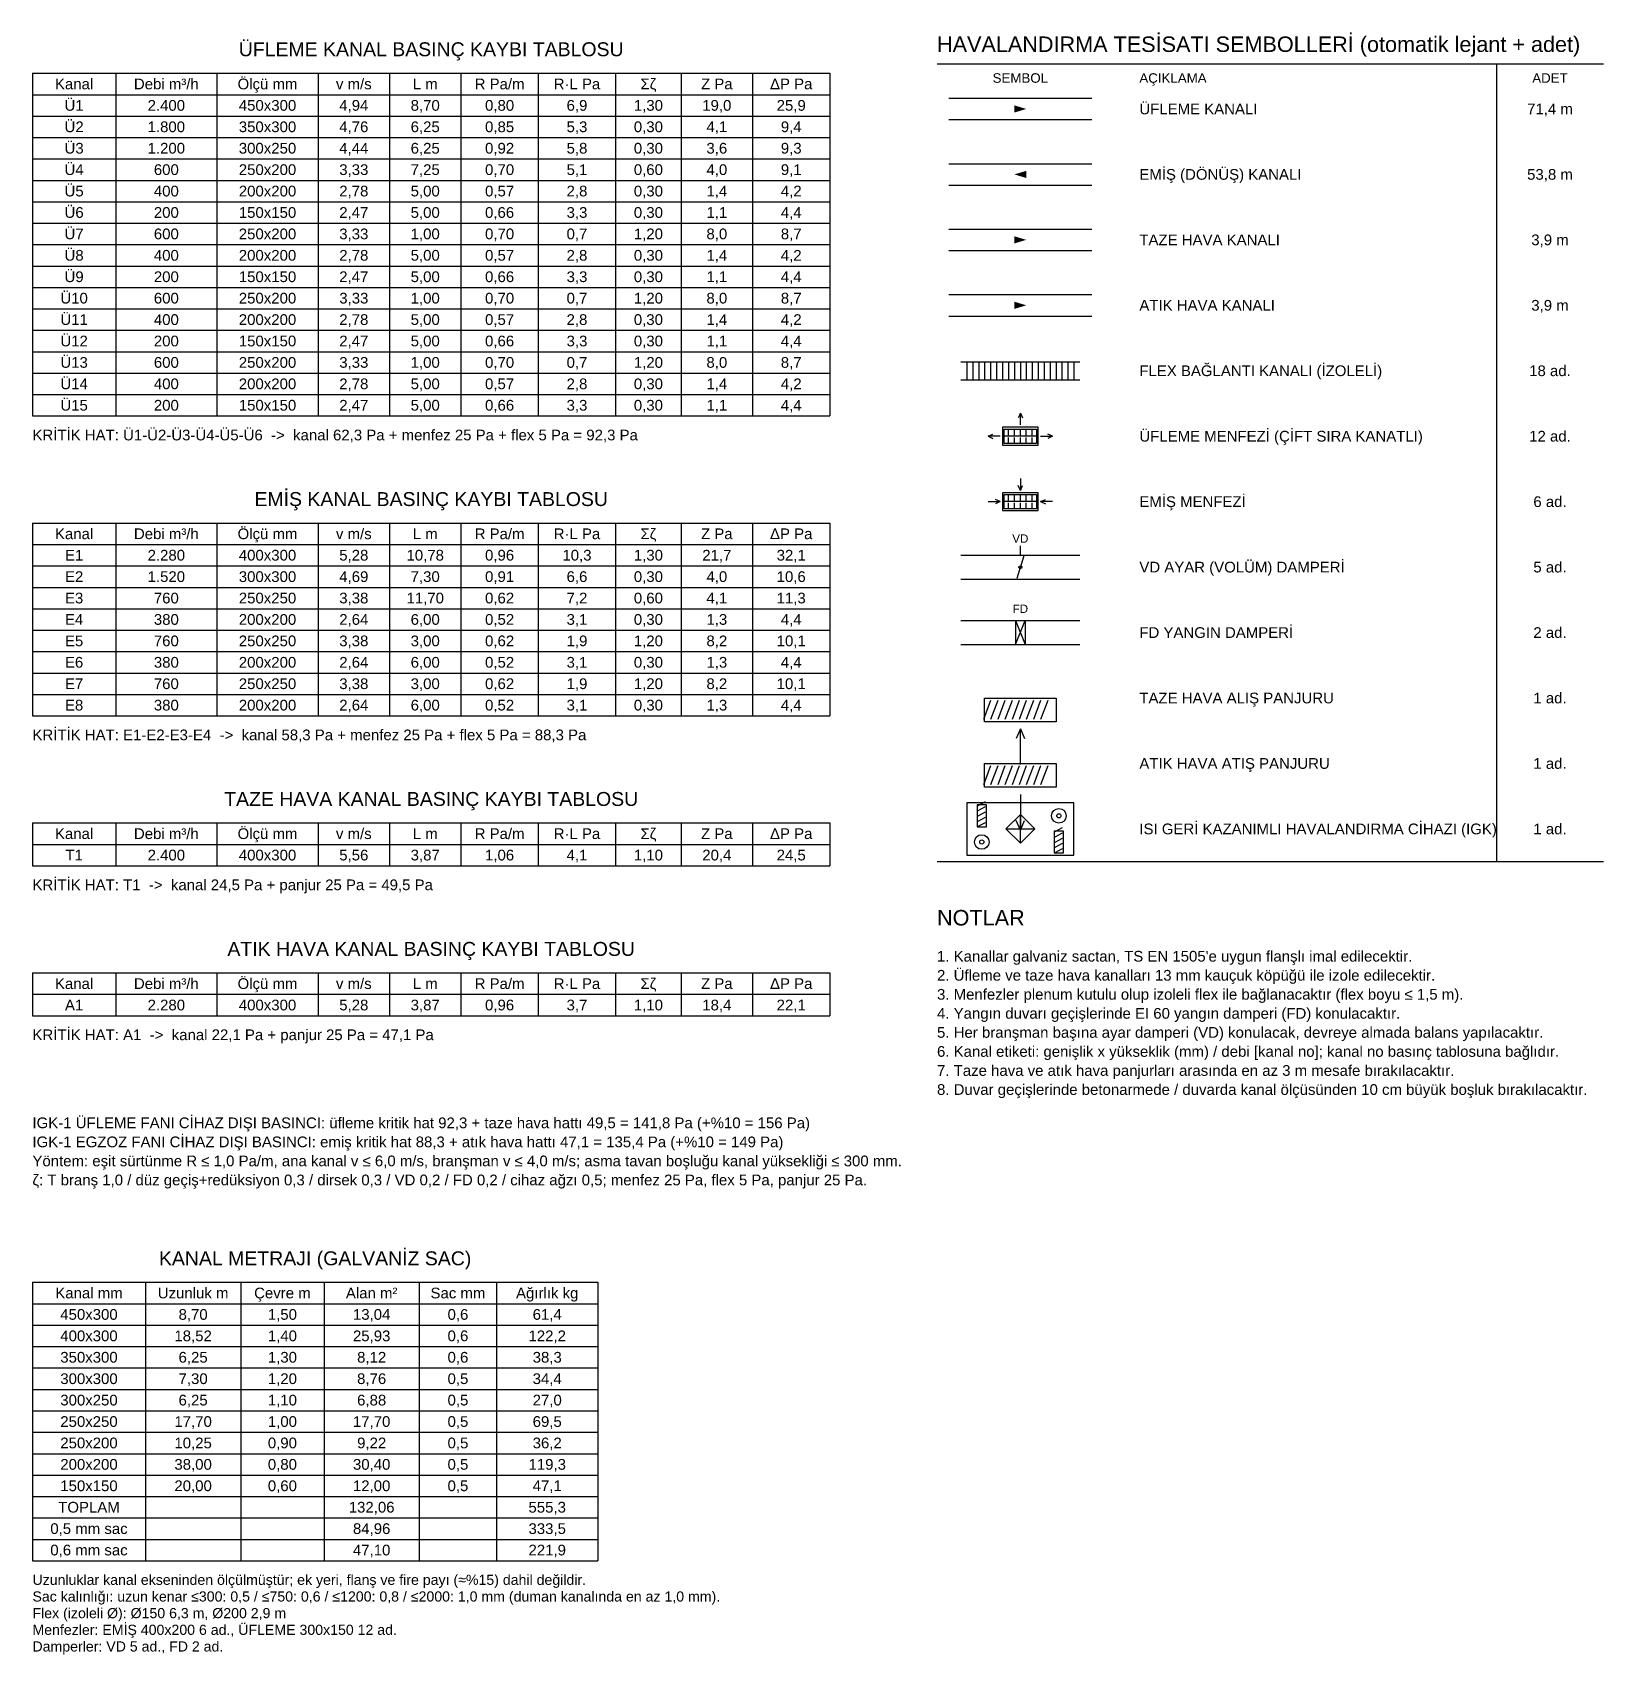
# Model space of a CAD drawing. Header units: centimetres. Extents: x -574 to 4095, y -141 to 1658.
# Drawn here: x 2775 to 4095, y 236 to 1599 of the extents above; entities that cross this region are included whole.
import ezdxf
from ezdxf.enums import TextEntityAlignment as Align

# ---------------------------------------------------------------- set-up
doc = ezdxf.new("R2010")
doc.units = ezdxf.units.CM
for name, color, linetype in [('ROTAS-ATIK-HAVA-KANALI', 6, 'Continuous'), ('ROTAS-DAMPER', 7, 'Continuous'), ('ROTAS-EMIS-KANALI', 4, 'Continuous'), ('ROTAS-FLEX', 8, 'Continuous'), ('ROTAS-HAVALANDIRMA-CIHAZ', 135, 'Continuous'), ('ROTAS-HESAP', 1, 'Continuous'), ('ROTAS-KANAL-OK', 7, 'Continuous'), ('ROTAS-MENFEZ', 7, 'Continuous'), ('ROTAS-TABLO', 7, 'Continuous'), ('ROTAS-TAZE-HAVA-KANALI', 3, 'Continuous'), ('ROTAS-TES-NOT', 7, 'Continuous'), ('ROTAS-UFLEME-KANALI', 20, 'Continuous')]:
    doc.layers.add(name, color=color, linetype=linetype)
doc.styles.add('ROTAS', font='arial.ttf')

msp = doc.modelspace()

# ---------------------------------------------------------------- linework, layer by layer
at = {"layer": 'ROTAS-ATIK-HAVA-KANALI'}
for p, q in [((3545, 1379), (3665, 1379)), ((3545, 1361), (3665, 1361))]:
    msp.add_line(p, q, dxfattribs=at)
at = {"layer": 'ROTAS-DAMPER'}
for p, q in [((3607.9, 1159.5), (3602.1, 1140.5)), ((3605, 1160), (3605, 1168)), ((3601, 1105), (3601, 1085)), ((3601, 1105), (3609, 1085)), ((3601, 1085), (3609, 1105)), ((3609, 1105), (3609, 1085))]:
    msp.add_line(p, q, dxfattribs=at)
msp.add_circle((3605, 1150), 1.2, dxfattribs=at)
at = {"layer": 'ROTAS-EMIS-KANALI'}
for p, q in [((3545, 1489), (3665, 1489)), ((3545, 1471), (3665, 1471))]:
    msp.add_line(p, q, dxfattribs=at)
at = {"layer": 'ROTAS-FLEX'}
for p, q in [((3555, 1322.5), (3655, 1322.5)), ((3560, 1322.5), (3560, 1307.5)), ((3565, 1322.5), (3565, 1307.5)), ((3570, 1322.5), (3570, 1307.5)), ((3575, 1322.5), (3575, 1307.5)), ((3580, 1322.5), (3580, 1307.5)), ((3585, 1322.5), (3585, 1307.5)), ((3590, 1322.5), (3590, 1307.5)), ((3595, 1322.5), (3595, 1307.5)), ((3600, 1322.5), (3600, 1307.5)), ((3605, 1322.5), (3605, 1307.5)), ((3610, 1322.5), (3610, 1307.5)), ((3615, 1322.5), (3615, 1307.5)), ((3620, 1322.5), (3620, 1307.5)), ((3625, 1322.5), (3625, 1307.5)), ((3630, 1322.5), (3630, 1307.5)), ((3635, 1322.5), (3635, 1307.5)), ((3640, 1322.5), (3640, 1307.5)), ((3645, 1322.5), (3645, 1307.5)), ((3650, 1322.5), (3650, 1307.5)), ((3555, 1307.5), (3655, 1307.5))]:
    msp.add_line(p, q, dxfattribs=at)
at = {"layer": 'ROTAS-HAVALANDIRMA-CIHAZ'}
for p, q in [((3569.6, 949.8), (3575.6, 953.1)), ((3569.6, 945.4), (3575.6, 948.7)), ((3569.6, 941), (3575.6, 944.3)), ((3605, 917.9), (3605, 942.1)), ((3569.6, 936.6), (3575.6, 939.9)), ((3569.6, 932.2), (3575.6, 935.5)), ((3592.9, 930), (3617.1, 930)), ((3634.4, 927.8), (3640.4, 931.1)), ((3634.4, 923.4), (3640.4, 926.7)), ((3634.4, 919), (3640.4, 922.3)), ((3634.4, 914.6), (3640.4, 917.9)), ((3634.4, 910.2), (3640.4, 913.5))]:
    msp.add_line(p, q, dxfattribs=at)
for points in [[(3560, 908), (3650, 908), (3650, 952), (3560, 952)], [(3568.6, 931.8), (3576.6, 931.8), (3576.6, 950.2), (3568.6, 950.2)], [(3592.9, 930), (3605, 942.1), (3617.1, 930), (3605, 917.9)], [(3633.4, 909.8), (3641.4, 909.8), (3641.4, 928.2), (3633.4, 928.2)]]:
    msp.add_lwpolyline(points, close=True, dxfattribs=at)
for centre, radius in [((3637.4, 941), 6.16), ((3637.4, 941), 1.76), ((3572.6, 919), 6.16), ((3572.6, 919), 1.76)]:
    msp.add_circle(centre, radius, dxfattribs=at)
at = {"layer": 'ROTAS-KANAL-OK'}
for points in [[(3610, 1535), (3600, 1538), (3600, 1532)], [(3600, 1480), (3610, 1477), (3610, 1483)], [(3610, 1425), (3600, 1428), (3600, 1422)], [(3610, 1370), (3600, 1373), (3600, 1367)]]:
    msp.add_solid(points, dxfattribs=at)
at = {"layer": 'ROTAS-MENFEZ'}
for p, q in [((3605, 1279.5), (3603.2, 1275.5)), ((3605, 1269.5), (3605, 1279.5)), ((3605, 1279.5), (3606.8, 1275.5)), ((3578, 1260), (3582, 1261.8)), ((3588, 1260), (3578, 1260)), ((3578, 1260), (3582, 1258.2)), ((3618.5, 1260), (3591.5, 1260)), ((3595, 1261), (3595, 1266)), ((3595, 1254), (3595, 1259)), ((3600, 1261), (3600, 1266)), ((3600, 1254), (3600, 1259)), ((3605, 1261), (3605, 1266)), ((3605, 1254), (3605, 1259)), ((3610, 1261), (3610, 1266)), ((3610, 1254), (3610, 1259)), ((3615, 1261), (3615, 1266)), ((3615, 1254), (3615, 1259)), ((3622, 1260), (3632, 1260)), ((3632, 1260), (3628, 1261.8)), ((3632, 1260), (3628, 1258.2)), ((3605, 1214.5), (3603.2, 1218.5)), ((3605, 1224.5), (3605, 1214.5)), ((3605, 1214.5), (3606.8, 1218.5)), ((3578, 1205), (3588, 1205)), ((3588, 1205), (3584, 1206.8)), ((3588, 1205), (3584, 1203.2)), ((3618.5, 1205), (3591.5, 1205)), ((3595, 1206), (3595, 1211)), ((3595, 1199), (3595, 1204)), ((3600, 1206), (3600, 1211)), ((3600, 1199), (3600, 1204)), ((3605, 1206), (3605, 1211)), ((3605, 1199), (3605, 1204)), ((3610, 1206), (3610, 1211)), ((3610, 1199), (3610, 1204)), ((3615, 1206), (3615, 1211)), ((3615, 1199), (3615, 1204)), ((3622, 1205), (3626, 1206.8)), ((3632, 1205), (3622, 1205)), ((3622, 1205), (3626, 1203.2)), ((3580, 1038), (3574, 1022)), ((3586, 1038), (3580, 1022)), ((3592, 1038), (3586, 1022)), ((3598, 1038), (3592, 1022)), ((3604, 1038), (3598, 1022)), ((3610, 1038), (3604, 1022)), ((3616, 1038), (3610, 1022)), ((3622, 1038), (3616, 1022)), ((3628, 1038), (3622, 1022)), ((3605, 1014), (3601.4, 1006)), ((3605, 984), (3605, 1014)), ((3605, 1014), (3608.6, 1006)), ((3580, 983), (3574, 967)), ((3586, 983), (3580, 967)), ((3592, 983), (3586, 967)), ((3598, 983), (3592, 967)), ((3604, 983), (3598, 967)), ((3610, 983), (3604, 967)), ((3616, 983), (3610, 967)), ((3622, 983), (3616, 967)), ((3628, 983), (3622, 967)), ((3605, 959), (3605, 929)), ((3605, 929), (3601.4, 937)), ((3605, 929), (3608.6, 937))]:
    msp.add_line(p, q, dxfattribs=at)
for points in [[(3620, 1252.5), (3620, 1267.5), (3590, 1267.5), (3590, 1252.5)], [(3618.5, 1254), (3591.5, 1254), (3591.5, 1266), (3618.5, 1266)], [(3620, 1197.5), (3620, 1212.5), (3590, 1212.5), (3590, 1197.5)], [(3618.5, 1199), (3591.5, 1199), (3591.5, 1211), (3618.5, 1211)], [(3575, 1040), (3635, 1040), (3635, 1020), (3575, 1020)], [(3575, 985), (3635, 985), (3635, 965), (3575, 965)]]:
    msp.add_lwpolyline(points, close=True, dxfattribs=at)
at = {"layer": 'ROTAS-TABLO'}
for p, q in [((3535, 1573), (4095, 1573)), ((4005, 1573), (4005, 902.5)), ((2775, 1565), (3445, 1565)), ((2775, 1565), (2775, 1277)), ((2845, 1565), (2845, 1277)), ((2930, 1565), (2930, 1277)), ((3015, 1565), (3015, 1277)), ((3075, 1565), (3075, 1277)), ((3135, 1565), (3135, 1277)), ((3200, 1565), (3200, 1277)), ((3265, 1565), (3265, 1277)), ((3320, 1565), (3320, 1277)), ((3380, 1565), (3380, 1277)), ((3445, 1565), (3445, 1277)), ((2775, 1547), (3445, 1547)), ((2775, 1529), (3445, 1529)), ((2775, 1511), (3445, 1511)), ((2775, 1493), (3445, 1493)), ((2775, 1475), (3445, 1475)), ((2775, 1457), (3445, 1457)), ((2775, 1439), (3445, 1439)), ((2775, 1421), (3445, 1421)), ((2775, 1403), (3445, 1403)), ((2775, 1385), (3445, 1385)), ((2775, 1367), (3445, 1367)), ((2775, 1349), (3445, 1349)), ((2775, 1331), (3445, 1331)), ((2775, 1313), (3445, 1313)), ((2775, 1295), (3445, 1295)), ((2775, 1277), (3445, 1277)), ((2775, 1187), (3445, 1187)), ((2775, 1187), (2775, 1025)), ((2845, 1187), (2845, 1025)), ((2930, 1187), (2930, 1025)), ((3015, 1187), (3015, 1025)), ((3075, 1187), (3075, 1025)), ((3135, 1187), (3135, 1025)), ((3200, 1187), (3200, 1025)), ((3265, 1187), (3265, 1025)), ((3320, 1187), (3320, 1025)), ((3380, 1187), (3380, 1025)), ((3445, 1187), (3445, 1025)), ((2775, 1169), (3445, 1169)), ((2775, 1151), (3445, 1151)), ((2775, 1133), (3445, 1133)), ((2775, 1115), (3445, 1115)), ((2775, 1097), (3445, 1097)), ((2775, 1079), (3445, 1079)), ((2775, 1061), (3445, 1061)), ((2775, 1043), (3445, 1043)), ((2775, 1025), (3445, 1025)), ((2775, 935), (3445, 935)), ((2775, 935), (2775, 899)), ((2845, 935), (2845, 899)), ((2930, 935), (2930, 899)), ((3015, 935), (3015, 899)), ((3075, 935), (3075, 899)), ((3135, 935), (3135, 899)), ((3200, 935), (3200, 899)), ((3265, 935), (3265, 899)), ((3320, 935), (3320, 899)), ((3380, 935), (3380, 899)), ((3445, 935), (3445, 899)), ((2775, 917), (3445, 917)), ((3535, 902.5), (4095, 902.5)), ((2775, 899), (3445, 899)), ((2775, 809), (3445, 809)), ((2775, 809), (2775, 773)), ((2845, 809), (2845, 773)), ((2930, 809), (2930, 773)), ((3015, 809), (3015, 773)), ((3075, 809), (3075, 773)), ((3135, 809), (3135, 773)), ((3200, 809), (3200, 773)), ((3265, 809), (3265, 773)), ((3320, 809), (3320, 773)), ((3380, 809), (3380, 773)), ((3445, 809), (3445, 773)), ((2775, 791), (3445, 791)), ((2775, 773), (3445, 773)), ((2775, 549), (3250, 549)), ((2775, 549), (2775, 315)), ((2870, 549), (2870, 315)), ((2950, 549), (2950, 315)), ((3020, 549), (3020, 315)), ((3100, 549), (3100, 315)), ((3165, 549), (3165, 315)), ((3250, 549), (3250, 315)), ((2775, 531), (3250, 531)), ((2775, 513), (3250, 513)), ((2775, 495), (3250, 495)), ((2775, 477), (3250, 477)), ((2775, 459), (3250, 459)), ((2775, 441), (3250, 441)), ((2775, 423), (3250, 423)), ((2775, 405), (3250, 405)), ((2775, 387), (3250, 387)), ((2775, 369), (3250, 369)), ((2775, 351), (3250, 351)), ((2775, 333), (3250, 333)), ((2775, 315), (3250, 315))]:
    msp.add_line(p, q, dxfattribs=at)
at = {"layer": 'ROTAS-TAZE-HAVA-KANALI'}
for p, q in [((3545, 1434), (3665, 1434)), ((3545, 1416), (3665, 1416))]:
    msp.add_line(p, q, dxfattribs=at)
at = {"layer": 'ROTAS-UFLEME-KANALI'}
for p, q in [((3545, 1544), (3665, 1544)), ((3545, 1526), (3665, 1526)), ((3555, 1160), (3655, 1160)), ((3555, 1140), (3655, 1140)), ((3555, 1105), (3655, 1105)), ((3555, 1085), (3655, 1085))]:
    msp.add_line(p, q, dxfattribs=at)

# ---------------------------------------------------------------- texts
at = {"layer": 'ROTAS-DAMPER', "style": 'ROTAS'}
for s, p in [('VD', (3605, 1174)), ('FD', (3605, 1115))]:
    msp.add_text(s, height=7, dxfattribs=at).set_placement(p, align=Align.MIDDLE_CENTER)
at = {"layer": 'ROTAS-HESAP', "style": 'ROTAS'}
for s, height, p in [('KRİTİK HAT: Ü1-Ü2-Ü3-Ü4-Ü5-Ü6  ->  kanal 62,3 Pa + menfez 25 Pa + flex 5 Pa = 92,3 Pa', 9, (2775, 1261)), ('KRİTİK HAT: E1-E2-E3-E4  ->  kanal 58,3 Pa + menfez 25 Pa + flex 5 Pa = 88,3 Pa', 9, (2775, 1009)), ('KRİTİK HAT: T1  ->  kanal 24,5 Pa + panjur 25 Pa = 49,5 Pa', 9, (2775, 883)), ('KRİTİK HAT: A1  ->  kanal 22,1 Pa + panjur 25 Pa = 47,1 Pa', 9, (2775, 757)), ('IGK-1 ÜFLEME FANI CİHAZ DIŞI BASINCI: üfleme kritik hat 92,3 + taze hava hattı 49,5 = 141,8 Pa (+%10 = 156 Pa)', 9, (2775, 683)), ('IGK-1 EGZOZ FANI CİHAZ DIŞI BASINCI: emiş kritik hat 88,3 + atık hava hattı 47,1 = 135,4 Pa (+%10 = 149 Pa)', 9, (2775, 667)), ('Yöntem: eşit sürtünme R ≤ 1,0 Pa/m, ana kanal v ≤ 6,0 m/s, branşman v ≤ 4,0 m/s; asma tavan boşluğu kanal yüksekliği ≤ 300 mm.', 9, (2775, 651)), ('ζ: T branş 1,0 / düz geçiş+redüksiyon 0,3 / dirsek 0,3 / VD 0,2 / FD 0,2 / cihaz ağzı 0,5; menfez 25 Pa, flex 5 Pa, panjur 25 Pa.', 9, (2775, 635)), ('Uzunluklar kanal ekseninden ölçülmüştür; ek yeri, flanş ve fire payı (≈%15) dahil değildir.', 8.5, (2775, 299)), ('Sac kalınlığı: uzun kenar ≤300: 0,5 / ≤750: 0,6 / ≤1200: 0,8 / ≤2000: 1,0 mm (duman kanalında en az 1,0 mm).', 8.5, (2775, 285)), ('Flex (izoleli Ø): Ø150 6,3 m, Ø200 2,9 m', 8.5, (2775, 271)), ('Menfezler: EMİŞ 400x200 6 ad., ÜFLEME 300x150 12 ad.', 8.5, (2775, 257)), ('Damperler: VD 5 ad., FD 2 ad.', 8.5, (2775, 243))]:
    msp.add_text(s, height=height, dxfattribs=at).set_placement(p, align=Align.MIDDLE_LEFT)
at = {"layer": 'ROTAS-TABLO', "style": 'ROTAS'}
msp.add_text('HAVALANDIRMA TESİSATI SEMBOLLERİ (otomatik lejant + adet)', height=13, dxfattribs=at).set_placement((3535, 1579), align=Align.BOTTOM_LEFT)
for s, p in [('ÜFLEME KANAL BASINÇ KAYBI TABLOSU', (3110, 1575.8)), ('EMİŞ KANAL BASINÇ KAYBI TABLOSU', (3110, 1197.8)), ('TAZE HAVA KANAL BASINÇ KAYBI TABLOSU', (3110, 945.8)), ('ATIK HAVA KANAL BASINÇ KAYBI TABLOSU', (3110, 819.8)), ('KANAL METRAJI (GALVANİZ SAC)', (3012.5, 559.8))]:
    msp.add_text(s, height=11.7, dxfattribs=at).set_placement(p, align=Align.BOTTOM_CENTER)
for s, height, p in [('Kanal', 9, (2810, 1556)), ('Debi m³/h', 9, (2887.5, 1556)), ('Ölçü mm', 9, (2972.5, 1556)), ('v m/s', 9, (3045, 1556)), ('L m', 9, (3105, 1556)), ('R Pa/m', 9, (3167.5, 1556)), ('R·L Pa', 9, (3232.5, 1556)), ('Σζ', 9, (3292.5, 1556)), ('Z Pa', 9, (3350, 1556)), ('ΔP Pa', 9, (3412.5, 1556)), ('SEMBOL', 8, (3605, 1561)), ('ADET', 8, (4050, 1561)), ('Ü1', 9, (2810, 1538)), ('2.400', 9, (2887.5, 1538)), ('450x300', 9, (2972.5, 1538)), ('4,94', 9, (3045, 1538)), ('8,70', 9, (3105, 1538)), ('0,80', 9, (3167.5, 1538)), ('6,9', 9, (3232.5, 1538)), ('1,30', 9, (3292.5, 1538)), ('19,0', 9, (3350, 1538)), ('25,9', 9, (3412.5, 1538)), ('71,4 m', 9, (4050, 1535)), ('Ü2', 9, (2810, 1520)), ('1.800', 9, (2887.5, 1520)), ('350x300', 9, (2972.5, 1520)), ('4,76', 9, (3045, 1520)), ('6,25', 9, (3105, 1520)), ('0,85', 9, (3167.5, 1520)), ('5,3', 9, (3232.5, 1520)), ('0,30', 9, (3292.5, 1520)), ('4,1', 9, (3350, 1520)), ('9,4', 9, (3412.5, 1520)), ('Ü3', 9, (2810, 1502)), ('1.200', 9, (2887.5, 1502)), ('300x250', 9, (2972.5, 1502)), ('4,44', 9, (3045, 1502)), ('6,25', 9, (3105, 1502)), ('0,92', 9, (3167.5, 1502)), ('5,8', 9, (3232.5, 1502)), ('0,30', 9, (3292.5, 1502)), ('3,6', 9, (3350, 1502)), ('9,3', 9, (3412.5, 1502)), ('Ü4', 9, (2810, 1484)), ('600', 9, (2887.5, 1484)), ('250x200', 9, (2972.5, 1484)), ('3,33', 9, (3045, 1484)), ('7,25', 9, (3105, 1484)), ('0,70', 9, (3167.5, 1484)), ('5,1', 9, (3232.5, 1484)), ('0,60', 9, (3292.5, 1484)), ('4,0', 9, (3350, 1484)), ('9,1', 9, (3412.5, 1484)), ('Ü5', 9, (2810, 1466)), ('53,8 m', 9, (4050, 1480)), ('400', 9, (2887.5, 1466)), ('200x200', 9, (2972.5, 1466)), ('2,78', 9, (3045, 1466)), ('5,00', 9, (3105, 1466)), ('0,57', 9, (3167.5, 1466)), ('2,8', 9, (3232.5, 1466)), ('0,30', 9, (3292.5, 1466)), ('1,4', 9, (3350, 1466)), ('4,2', 9, (3412.5, 1466)), ('Ü6', 9, (2810, 1448)), ('200', 9, (2887.5, 1448)), ('150x150', 9, (2972.5, 1448)), ('2,47', 9, (3045, 1448)), ('5,00', 9, (3105, 1448)), ('0,66', 9, (3167.5, 1448)), ('3,3', 9, (3232.5, 1448)), ('0,30', 9, (3292.5, 1448)), ('1,1', 9, (3350, 1448)), ('4,4', 9, (3412.5, 1448)), ('Ü7', 9, (2810, 1430)), ('600', 9, (2887.5, 1430)), ('250x200', 9, (2972.5, 1430)), ('3,33', 9, (3045, 1430)), ('1,00', 9, (3105, 1430)), ('0,70', 9, (3167.5, 1430)), ('0,7', 9, (3232.5, 1430)), ('1,20', 9, (3292.5, 1430)), ('8,0', 9, (3350, 1430)), ('8,7', 9, (3412.5, 1430)), ('Ü8', 9, (2810, 1412)), ('3,9 m', 9, (4050, 1425)), ('400', 9, (2887.5, 1412)), ('200x200', 9, (2972.5, 1412)), ('2,78', 9, (3045, 1412)), ('5,00', 9, (3105, 1412)), ('0,57', 9, (3167.5, 1412)), ('2,8', 9, (3232.5, 1412)), ('0,30', 9, (3292.5, 1412)), ('1,4', 9, (3350, 1412)), ('4,2', 9, (3412.5, 1412)), ('Ü9', 9, (2810, 1394)), ('200', 9, (2887.5, 1394)), ('150x150', 9, (2972.5, 1394)), ('2,47', 9, (3045, 1394)), ('5,00', 9, (3105, 1394)), ('0,66', 9, (3167.5, 1394)), ('3,3', 9, (3232.5, 1394)), ('0,30', 9, (3292.5, 1394)), ('1,1', 9, (3350, 1394)), ('4,4', 9, (3412.5, 1394)), ('Ü10', 9, (2810, 1376)), ('600', 9, (2887.5, 1376)), ('250x200', 9, (2972.5, 1376)), ('3,33', 9, (3045, 1376)), ('1,00', 9, (3105, 1376)), ('0,70', 9, (3167.5, 1376)), ('0,7', 9, (3232.5, 1376)), ('1,20', 9, (3292.5, 1376)), ('8,0', 9, (3350, 1376)), ('8,7', 9, (3412.5, 1376)), ('Ü11', 9, (2810, 1358)), ('3,9 m', 9, (4050, 1370)), ('400', 9, (2887.5, 1358)), ('200x200', 9, (2972.5, 1358)), ('2,78', 9, (3045, 1358)), ('5,00', 9, (3105, 1358)), ('0,57', 9, (3167.5, 1358)), ('2,8', 9, (3232.5, 1358)), ('0,30', 9, (3292.5, 1358)), ('1,4', 9, (3350, 1358)), ('4,2', 9, (3412.5, 1358)), ('Ü12', 9, (2810, 1340)), ('200', 9, (2887.5, 1340)), ('150x150', 9, (2972.5, 1340)), ('2,47', 9, (3045, 1340)), ('5,00', 9, (3105, 1340)), ('0,66', 9, (3167.5, 1340)), ('3,3', 9, (3232.5, 1340)), ('0,30', 9, (3292.5, 1340)), ('1,1', 9, (3350, 1340)), ('4,4', 9, (3412.5, 1340)), ('Ü13', 9, (2810, 1322)), ('600', 9, (2887.5, 1322)), ('250x200', 9, (2972.5, 1322)), ('3,33', 9, (3045, 1322)), ('1,00', 9, (3105, 1322)), ('0,70', 9, (3167.5, 1322)), ('0,7', 9, (3232.5, 1322)), ('1,20', 9, (3292.5, 1322)), ('8,0', 9, (3350, 1322)), ('8,7', 9, (3412.5, 1322)), ('Ü14', 9, (2810, 1304)), ('400', 9, (2887.5, 1304)), ('200x200', 9, (2972.5, 1304)), ('2,78', 9, (3045, 1304)), ('5,00', 9, (3105, 1304)), ('0,57', 9, (3167.5, 1304)), ('2,8', 9, (3232.5, 1304)), ('0,30', 9, (3292.5, 1304)), ('4,2', 9, (3412.5, 1304)), ('18 ad.', 9, (4050, 1315)), ('1,4', 9, (3350, 1304)), ('Ü15', 9, (2810, 1286)), ('200', 9, (2887.5, 1286)), ('150x150', 9, (2972.5, 1286)), ('2,47', 9, (3045, 1286)), ('5,00', 9, (3105, 1286)), ('0,66', 9, (3167.5, 1286)), ('3,3', 9, (3232.5, 1286)), ('0,30', 9, (3292.5, 1286)), ('1,1', 9, (3350, 1286)), ('4,4', 9, (3412.5, 1286)), ('12 ad.', 9, (4050, 1260)), ('6 ad.', 9, (4050, 1205)), ('Kanal', 9, (2810, 1178)), ('Debi m³/h', 9, (2887.5, 1178)), ('Ölçü mm', 9, (2972.5, 1178)), ('v m/s', 9, (3045, 1178)), ('L m', 9, (3105, 1178)), ('R Pa/m', 9, (3167.5, 1178)), ('R·L Pa', 9, (3232.5, 1178)), ('Σζ', 9, (3292.5, 1178)), ('Z Pa', 9, (3350, 1178)), ('ΔP Pa', 9, (3412.5, 1178)), ('E1', 9, (2810, 1160)), ('2.280', 9, (2887.5, 1160)), ('400x300', 9, (2972.5, 1160)), ('5,28', 9, (3045, 1160)), ('10,78', 9, (3105, 1160)), ('0,96', 9, (3167.5, 1160)), ('10,3', 9, (3232.5, 1160)), ('1,30', 9, (3292.5, 1160)), ('21,7', 9, (3350, 1160)), ('32,1', 9, (3412.5, 1160)), ('E2', 9, (2810, 1142)), ('1.520', 9, (2887.5, 1142)), ('300x300', 9, (2972.5, 1142)), ('4,69', 9, (3045, 1142)), ('7,30', 9, (3105, 1142)), ('0,91', 9, (3167.5, 1142)), ('6,6', 9, (3232.5, 1142)), ('0,30', 9, (3292.5, 1142)), ('4,0', 9, (3350, 1142)), ('10,6', 9, (3412.5, 1142)), ('5 ad.', 9, (4050, 1150)), ('E3', 9, (2810, 1124)), ('760', 9, (2887.5, 1124)), ('250x250', 9, (2972.5, 1124)), ('3,38', 9, (3045, 1124)), ('11,70', 9, (3105, 1124)), ('0,62', 9, (3167.5, 1124)), ('7,2', 9, (3232.5, 1124)), ('0,60', 9, (3292.5, 1124)), ('4,1', 9, (3350, 1124)), ('11,3', 9, (3412.5, 1124)), ('E4', 9, (2810, 1106)), ('380', 9, (2887.5, 1106)), ('200x200', 9, (2972.5, 1106)), ('2,64', 9, (3045, 1106)), ('6,00', 9, (3105, 1106)), ('0,52', 9, (3167.5, 1106)), ('3,1', 9, (3232.5, 1106)), ('0,30', 9, (3292.5, 1106)), ('1,3', 9, (3350, 1106)), ('4,4', 9, (3412.5, 1106)), ('E5', 9, (2810, 1088)), ('760', 9, (2887.5, 1088)), ('250x250', 9, (2972.5, 1088)), ('3,38', 9, (3045, 1088)), ('3,00', 9, (3105, 1088)), ('0,62', 9, (3167.5, 1088)), ('1,9', 9, (3232.5, 1088)), ('1,20', 9, (3292.5, 1088)), ('8,2', 9, (3350, 1088)), ('10,1', 9, (3412.5, 1088)), ('2 ad.', 9, (4050, 1095)), ('E6', 9, (2810, 1070)), ('380', 9, (2887.5, 1070)), ('200x200', 9, (2972.5, 1070)), ('2,64', 9, (3045, 1070)), ('6,00', 9, (3105, 1070)), ('0,52', 9, (3167.5, 1070)), ('3,1', 9, (3232.5, 1070)), ('0,30', 9, (3292.5, 1070)), ('1,3', 9, (3350, 1070)), ('4,4', 9, (3412.5, 1070)), ('E7', 9, (2810, 1052)), ('760', 9, (2887.5, 1052)), ('250x250', 9, (2972.5, 1052)), ('3,38', 9, (3045, 1052)), ('3,00', 9, (3105, 1052)), ('0,62', 9, (3167.5, 1052)), ('1,9', 9, (3232.5, 1052)), ('1,20', 9, (3292.5, 1052)), ('8,2', 9, (3350, 1052)), ('10,1', 9, (3412.5, 1052)), ('E8', 9, (2810, 1034)), ('380', 9, (2887.5, 1034)), ('200x200', 9, (2972.5, 1034)), ('2,64', 9, (3045, 1034)), ('6,00', 9, (3105, 1034)), ('0,52', 9, (3167.5, 1034)), ('3,1', 9, (3232.5, 1034)), ('0,30', 9, (3292.5, 1034)), ('1,3', 9, (3350, 1034)), ('4,4', 9, (3412.5, 1034)), ('1 ad.', 9, (4050, 1040)), ('1 ad.', 9, (4050, 985)), ('Kanal', 9, (2810, 926)), ('Debi m³/h', 9, (2887.5, 926)), ('Ölçü mm', 9, (2972.5, 926)), ('v m/s', 9, (3045, 926)), ('L m', 9, (3105, 926)), ('R Pa/m', 9, (3167.5, 926)), ('R·L Pa', 9, (3232.5, 926)), ('Σζ', 9, (3292.5, 926)), ('Z Pa', 9, (3350, 926)), ('ΔP Pa', 9, (3412.5, 926)), ('1 ad.', 9, (4050, 930)), ('T1', 9, (2810, 908)), ('2.400', 9, (2887.5, 908)), ('400x300', 9, (2972.5, 908)), ('5,56', 9, (3045, 908)), ('3,87', 9, (3105, 908)), ('1,06', 9, (3167.5, 908)), ('4,1', 9, (3232.5, 908)), ('1,10', 9, (3292.5, 908)), ('20,4', 9, (3350, 908)), ('24,5', 9, (3412.5, 908)), ('Kanal', 9, (2810, 800)), ('Debi m³/h', 9, (2887.5, 800)), ('Ölçü mm', 9, (2972.5, 800)), ('v m/s', 9, (3045, 800)), ('L m', 9, (3105, 800)), ('R Pa/m', 9, (3167.5, 800)), ('R·L Pa', 9, (3232.5, 800)), ('Σζ', 9, (3292.5, 800)), ('Z Pa', 9, (3350, 800)), ('ΔP Pa', 9, (3412.5, 800)), ('A1', 9, (2810, 782)), ('2.280', 9, (2887.5, 782)), ('400x300', 9, (2972.5, 782)), ('5,28', 9, (3045, 782)), ('3,87', 9, (3105, 782)), ('0,96', 9, (3167.5, 782)), ('3,7', 9, (3232.5, 782)), ('1,10', 9, (3292.5, 782)), ('18,4', 9, (3350, 782)), ('22,1', 9, (3412.5, 782)), ('Kanal mm', 9, (2822.5, 540)), ('Uzunluk m', 9, (2910, 540)), ('Çevre m', 9, (2985, 540)), ('Alan m²', 9, (3060, 540)), ('Sac mm', 9, (3132.5, 540)), ('Ağırlık kg', 9, (3207.5, 540)), ('450x300', 9, (2822.5, 522)), ('8,70', 9, (2910, 522)), ('1,50', 9, (2985, 522)), ('13,04', 9, (3060, 522)), ('0,6', 9, (3132.5, 522)), ('61,4', 9, (3207.5, 522)), ('400x300', 9, (2822.5, 504)), ('18,52', 9, (2910, 504)), ('1,40', 9, (2985, 504)), ('25,93', 9, (3060, 504)), ('0,6', 9, (3132.5, 504)), ('122,2', 9, (3207.5, 504)), ('350x300', 9, (2822.5, 486)), ('6,25', 9, (2910, 486)), ('1,30', 9, (2985, 486)), ('8,12', 9, (3060, 486)), ('0,6', 9, (3132.5, 486)), ('38,3', 9, (3207.5, 486)), ('300x300', 9, (2822.5, 468)), ('7,30', 9, (2910, 468)), ('1,20', 9, (2985, 468)), ('8,76', 9, (3060, 468)), ('0,5', 9, (3132.5, 468)), ('34,4', 9, (3207.5, 468)), ('300x250', 9, (2822.5, 450)), ('6,25', 9, (2910, 450)), ('1,10', 9, (2985, 450)), ('6,88', 9, (3060, 450)), ('0,5', 9, (3132.5, 450)), ('27,0', 9, (3207.5, 450)), ('250x250', 9, (2822.5, 432)), ('17,70', 9, (2910, 432)), ('1,00', 9, (2985, 432)), ('17,70', 9, (3060, 432)), ('0,5', 9, (3132.5, 432)), ('69,5', 9, (3207.5, 432)), ('250x200', 9, (2822.5, 414)), ('10,25', 9, (2910, 414)), ('0,90', 9, (2985, 414)), ('9,22', 9, (3060, 414)), ('0,5', 9, (3132.5, 414)), ('36,2', 9, (3207.5, 414)), ('200x200', 9, (2822.5, 396)), ('38,00', 9, (2910, 396)), ('0,80', 9, (2985, 396)), ('30,40', 9, (3060, 396)), ('0,5', 9, (3132.5, 396)), ('119,3', 9, (3207.5, 396)), ('150x150', 9, (2822.5, 378)), ('20,00', 9, (2910, 378)), ('0,60', 9, (2985, 378)), ('12,00', 9, (3060, 378)), ('0,5', 9, (3132.5, 378)), ('47,1', 9, (3207.5, 378)), ('TOPLAM', 9, (2822.5, 360)), ('132,06', 9, (3060, 360)), ('555,3', 9, (3207.5, 360)), ('0,5 mm sac', 9, (2822.5, 342)), ('84,96', 9, (3060, 342)), ('333,5', 9, (3207.5, 342)), ('0,6 mm sac', 9, (2822.5, 324)), ('47,10', 9, (3060, 324)), ('221,9', 9, (3207.5, 324))]:
    msp.add_text(s, height=height, dxfattribs=at).set_placement(p, align=Align.MIDDLE_CENTER)
for s, height, p in [('AÇIKLAMA', 8, (3705, 1561)), ('ÜFLEME KANALI', 9, (3705, 1535)), ('EMİŞ (DÖNÜŞ) KANALI', 9, (3705, 1480)), ('TAZE HAVA KANALI', 9, (3705, 1425)), ('ATIK HAVA KANALI', 9, (3705, 1370)), ('FLEX BAĞLANTI KANALI (İZOLELİ)', 9, (3705, 1315)), ('ÜFLEME MENFEZİ (ÇİFT SIRA KANATLI)', 9, (3705, 1260)), ('EMİŞ MENFEZİ', 9, (3705, 1205)), ('VD AYAR (VOLÜM) DAMPERİ', 9, (3705, 1150)), ('FD YANGIN DAMPERİ', 9, (3705, 1095)), ('TAZE HAVA ALIŞ PANJURU', 9, (3705, 1040)), ('ATIK HAVA ATIŞ PANJURU', 9, (3705, 985)), ('ISI GERİ KAZANIMLI HAVALANDIRMA CİHAZI (IGK)', 9, (3705, 930))]:
    msp.add_text(s, height=height, dxfattribs=at).set_placement(p, align=Align.MIDDLE_LEFT)
at = {"layer": 'ROTAS-TES-NOT', "style": 'ROTAS'}
msp.add_text('NOTLAR', height=13, dxfattribs=at).set_placement((3535, 845), align=Align.BOTTOM_LEFT)
for s, p in [("1. Kanallar galvaniz sactan, TS EN 1505'e uygun flanşlı imal edilecektir.", (3535, 823)), ('2. Üfleme ve taze hava kanalları 13 mm kauçuk köpüğü ile izole edilecektir.', (3535, 807)), ('3. Menfezler plenum kutulu olup izoleli flex ile bağlanacaktır (flex boyu ≤ 1,5 m).', (3535, 791)), ('4. Yangın duvarı geçişlerinde EI 60 yangın damperi (FD) konulacaktır.', (3535, 775)), ('5. Her branşman başına ayar damperi (VD) konulacak, devreye almada balans yapılacaktır.', (3535, 759)), ('6. Kanal etiketi: genişlik x yükseklik (mm) / debi [kanal no]; kanal no basınç tablosuna bağlıdır.', (3535, 743)), ('7. Taze hava ve atık hava panjurları arasında en az 3 m mesafe bırakılacaktır.', (3535, 727)), ('8. Duvar geçişlerinde betonarmede / duvarda kanal ölçüsünden 10 cm büyük boşluk bırakılacaktır.', (3535, 711))]:
    msp.add_text(s, height=9, dxfattribs=at).set_placement(p, align=Align.MIDDLE_LEFT)

doc.saveas('drawing.dxf')
